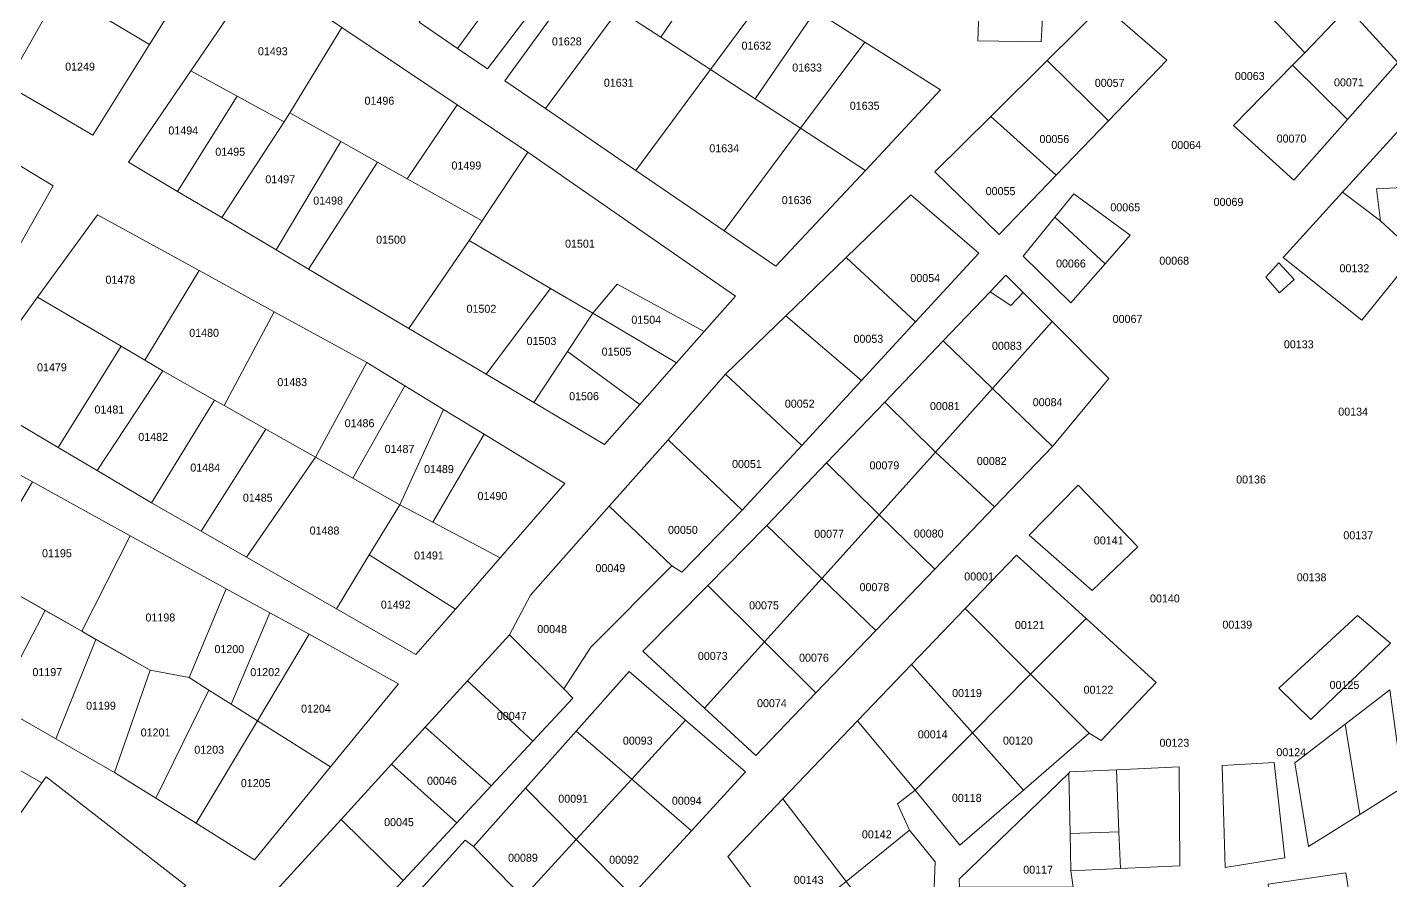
# Model space of a CAD drawing. Header units: metres. Extents: x 245225 to 248406, y 1633796 to 1637634.
# Drawn here: x 246907.2 to 247162.7, y 1636046.3 to 1636206.3 of the extents above; entities that cross this region are included whole.
import ezdxf
from ezdxf.enums import TextEntityAlignment as Align

# ---------------------------------------------------------------- set-up
doc = ezdxf.new("R2010")
doc.units = ezdxf.units.M
doc.header["$MEASUREMENT"] = 0
doc.layers.add('historique_numero_parcelle', color=7, linetype='Continuous')
doc.layers.add('LIMITES_PARCELLES', color=7, linetype='Continuous', lineweight=0, true_color=0xffffff)
doc.styles.add('Style-FANCY', font='FANCY.shx')

msp = doc.modelspace()

# ---------------------------------------------------------------- linework, layer by layer
at = {"layer": 'limites_parcelles', "flags": 128}
for points in [[(246930.103, 1636203.064), (246920.088, 1636209.029), (246913.23, 1636213.114), (246923.472, 1636231.23), (246940.912, 1636220.346), (246930.103, 1636203.064)], [(247097.731, 1636212.629), (247097.233, 1636203.548), (247085.348, 1636203.739), (247085.732, 1636214.125), (247086.301, 1636229.562), (247099.151, 1636227.468), (247097.731, 1636212.629)], [(246913.23, 1636213.114), (246903.285, 1636195.523), (246894.742, 1636200.502), (246895.007, 1636201.56), (246884.688, 1636207.249), (246897.009, 1636225.086), (246906.534, 1636219.212), (246905.542, 1636217.693), (246913.23, 1636213.114)], [(247157.986, 1636213.356), (247154.682, 1636209.913), (247146.626, 1636201.521), (247136.942, 1636211.84), (247147.393, 1636223.016), (247157.986, 1636213.356)], [(246966.155, 1636206.271), (246956.384, 1636190.237), (246955.325, 1636188.544), (246937.833, 1636198.146), (246950.506, 1636216.769), (246966.155, 1636206.271)], [(246930.103, 1636203.064), (246919.481, 1636186.082), (246910.866, 1636191.104), (246903.285, 1636195.523), (246913.23, 1636213.114), (246920.088, 1636209.029), (246930.103, 1636203.064)], [(247025.915, 1636204.414), (247035.234, 1636198.354), (247021.283, 1636179.44), (247004.299, 1636191.069), (247017.977, 1636209.577), (247025.915, 1636204.414)], [(247154.642, 1636189.02), (247144.359, 1636199.2), (247146.626, 1636201.521), (247154.682, 1636209.913), (247164.089, 1636199.695), (247154.642, 1636189.02)], [(246987.77, 1636191.77), (246978.426, 1636177.871), (246972.819, 1636181.017), (246965.933, 1636184.88), (246956.384, 1636190.237), (246966.155, 1636206.271), (246987.77, 1636191.77)], [(247043.644, 1636192.885), (247052.145, 1636187.357), (247037.81, 1636168.124), (247021.283, 1636179.44), (247035.234, 1636198.354), (247043.644, 1636192.885)], [(247171.059, 1636176.591), (247160.094, 1636176.018), (247160.835, 1636169.986), (247153.703, 1636175.377), (247170.862, 1636194.271), (247171.059, 1636176.591)], [(246965.933, 1636184.88), (246953.861, 1636164.57), (246943.678, 1636170.61), (246955.325, 1636188.544), (246956.384, 1636190.237), (246965.933, 1636184.88)], [(247034.079, 1636149.276), (247017.755, 1636158.17), (247013.172, 1636152.678), (247005.249, 1636157.35), (246990.039, 1636166.319), (246992.465, 1636169.994), (247000.988, 1636182.903), (247039.935, 1636155.915), (247034.079, 1636149.276)], [(246978.426, 1636177.871), (246992.465, 1636169.994), (246990.039, 1636166.319), (246978.68, 1636149.849), (246959.916, 1636160.978), (246972.819, 1636181.017), (246978.426, 1636177.871)], [(247189.142, 1636174.822), (247187.478, 1636155.959), (247184.938, 1636150.985), (247167.475, 1636163.897), (247160.835, 1636169.986), (247160.094, 1636176.018), (247171.059, 1636176.591), (247186.835, 1636177.416), (247189.383, 1636177.549), (247189.142, 1636174.822)], [(247160.835, 1636169.986), (247167.475, 1636163.897), (247157.315, 1636151.409), (247142.604, 1636163.156), (247153.703, 1636175.377), (247160.835, 1636169.986)], [(246939.385, 1636160.696), (246929.232, 1636143.876), (246924.791, 1636146.488), (246909.127, 1636155.696), (246920.343, 1636171.155), (246939.385, 1636160.696)], [(246953.491, 1636152.948), (246944.096, 1636135.396), (246942.296, 1636136.414), (246932.598, 1636141.898), (246929.232, 1636143.876), (246939.385, 1636160.696), (246953.491, 1636152.948)], [(247013.172, 1636152.678), (247008.437, 1636145.499), (247002.132, 1636135.939), (246993.189, 1636141.243), (247005.249, 1636157.35), (247013.172, 1636152.678)], [(247093.879, 1636156.564), (247099.272, 1636151.14), (247088.098, 1636138.595), (247078.852, 1636147.501), (247087.643, 1636156.704), (247091.543, 1636154.15), (247093.879, 1636156.564)], [(246970.826, 1636143.427), (246961.226, 1636125.709), (246951.93, 1636130.966), (246944.096, 1636135.396), (246953.491, 1636152.948), (246970.826, 1636143.427)], [(247099.38, 1636127.728), (247088.098, 1636138.595), (247099.272, 1636151.14), (247109.891, 1636140.463), (247099.413, 1636127.763), (247099.38, 1636127.728)], [(246929.232, 1636143.876), (246932.598, 1636141.898), (246920.313, 1636123.213), (246912.989, 1636127.549), (246924.791, 1636146.488), (246929.232, 1636143.876)], [(246944.096, 1636135.396), (246951.93, 1636130.966), (246939.799, 1636111.837), (246930.503, 1636117.18), (246942.296, 1636136.414), (246944.096, 1636135.396)], [(247027.976, 1636105.327), (247016.288, 1636116.52), (247027.314, 1636128.985), (247041.205, 1636115.804), (247029.885, 1636104.174), (247027.976, 1636105.327)], [(246968.191, 1636121.771), (246977.048, 1636116.763), (246971.305, 1636107.381), (246965.123, 1636097.281), (246948.272, 1636106.967), (246961.226, 1636125.709), (246968.191, 1636121.771)], [(246983.182, 1636113.512), (246995.812, 1636106.821), (246987.426, 1636097.195), (246971.305, 1636107.381), (246977.048, 1636116.763), (246983.182, 1636113.512)], [(247012.841, 1636090.087), (247007.738, 1636082.278), (246997.601, 1636092.415), (247001.517, 1636099.823), (247016.288, 1636116.52), (247027.976, 1636105.327), (247012.841, 1636090.087)], [(246944.503, 1636101.052), (246937.519, 1636084.391), (246930.216, 1636085.787), (246917.391, 1636093.086), (246926.505, 1636110.978), (246944.503, 1636101.052)], [(247056.104, 1636102.992), (247045.371, 1636091.104), (247034.748, 1636101.684), (247045.544, 1636112.629), (247045.798, 1636112.895), (247056.104, 1636102.992)], [(246952.663, 1636096.551), (246945.381, 1636079.425), (246941.25, 1636082.035), (246937.519, 1636084.391), (246944.503, 1636101.052), (246952.663, 1636096.551)], [(246920.068, 1636091.562), (246912.524, 1636072.936), (246901.299, 1636079.354), (246910.555, 1636096.976), (246917.391, 1636093.086), (246920.068, 1636091.562)], [(247106.237, 1636073.958), (247095.246, 1636085.014), (247105.658, 1636095.468), (247118.805, 1636083.483), (247108.486, 1636072.569), (247106.237, 1636073.958)], [(247007.738, 1636082.278), (247009.455, 1636080.562), (247001.921, 1636072.461), (246989.715, 1636083.778), (246997.601, 1636092.415), (247007.738, 1636082.278)], [(246941.25, 1636082.035), (246931.271, 1636061.805), (246923.549, 1636066.631), (246930.216, 1636085.787), (246937.519, 1636084.391), (246941.25, 1636082.035)], [(246945.381, 1636079.425), (246950.323, 1636076.304), (246938.84, 1636057.075), (246931.271, 1636061.805), (246941.25, 1636082.035), (246945.381, 1636079.425)], [(247073.627, 1636063.309), (247070.32, 1636060.729), (247072.569, 1636055.768), (247060.698, 1636046.189), (247048.825, 1636061.648), (247062.825, 1636076.265), (247073.627, 1636063.309)], [(246909.932, 1636064.647), (246898.451, 1636048.329), (246888.507, 1636054.561), (246881.878, 1636058.715), (246891.861, 1636074.922), (246909.932, 1636064.647)], [(247112.079, 1636048.609), (247111.806, 1636055.463), (247111.342, 1636067.104), (247123.12, 1636067.65), (247123.226, 1636049.129), (247112.079, 1636048.609)], [(246887.884, 1636033.308), (246898.451, 1636048.329), (246909.932, 1636064.647), (246910.725, 1636065.758), (246936.919, 1636045.438), (246906.28, 1636023.531), (246887.884, 1636033.308)], [(247102.643, 1636055.158), (247102.8, 1636048.177), (247103.223, 1636045.107), (247081.912, 1636045.172), (247081.845, 1636046.589), (247102.387, 1636066.502), (247102.643, 1636055.158)], [(247111.806, 1636055.463), (247102.643, 1636055.158), (247102.387, 1636066.502), (247102.588, 1636066.697), (247111.342, 1636067.104), (247111.806, 1636055.463)], [(247076.406, 1636025.738), (247070.955, 1636032.834), (247060.698, 1636046.189), (247072.569, 1636055.768), (247077.332, 1636049.881), (247076.406, 1636025.738)], [(246990.828, 1636052.727), (247000.163, 1636043.188), (246987.684, 1636031.096), (246978.975, 1636039.604), (246977.387, 1636040.768), (246989.241, 1636053.892), (246990.828, 1636052.727)], [(247020.499, 1636043.554), (247010.513, 1636032.725), (247010.459, 1636032.665), (247000.163, 1636043.188), (247010.1, 1636054.044), (247020.499, 1636043.554)]]:
    msp.add_lwpolyline(points, close=True, dxfattribs=at)
at = {"layer": 'limites_parcelles'}
for points in [[(247017.977, 1636209.577), (247029.109, 1636225.924), (247037.046, 1636220.797), (247025.915, 1636204.414)], [(247001.124, 1636220.536), (246987.833, 1636202.343), (246980.637, 1636207.27), (246993.733, 1636225.342)], [(247047.03, 1636214.348), (247035.234, 1636198.354), (247025.915, 1636204.414), (247037.046, 1636220.797)], [(247007.18, 1636216.598), (246993.435, 1636198.507), (246987.833, 1636202.343), (247001.124, 1636220.536)], [(247017.977, 1636209.577), (247004.299, 1636191.069), (246996.694, 1636196.276), (247010.094, 1636214.703)], [(247054.953, 1636209.354), (247043.644, 1636192.885), (247035.234, 1636198.354), (247047.03, 1636214.348)], [(247109.84, 1636188.735), (247098.36, 1636200.047), (247108.844, 1636210.433), (247120.803, 1636200.14)], [(247064.197, 1636203.527), (247052.145, 1636187.357), (247043.644, 1636192.885), (247054.953, 1636209.354)], [(247064.28, 1636179.465), (247052.145, 1636187.357), (247064.197, 1636203.527), (247078.383, 1636194.584)], [(246946.539, 1636193.367), (246935.372, 1636175.536), (246926.164, 1636180.998), (246937.833, 1636198.146)], [(247109.84, 1636188.735), (247100.047, 1636178.546), (247087.772, 1636189.558), (247098.36, 1636200.047)], [(247154.642, 1636189.02), (247144.562, 1636177.629), (247133.291, 1636187.868), (247144.359, 1636199.2)], [(246935.372, 1636175.536), (246946.539, 1636193.367), (246955.325, 1636188.544), (246943.678, 1636170.61)], [(247000.988, 1636182.903), (246992.465, 1636169.994), (246978.426, 1636177.871), (246987.77, 1636191.77)], [(247100.047, 1636178.546), (247089.37, 1636167.438), (247077.322, 1636179.206), (247087.772, 1636189.558)], [(246972.819, 1636181.017), (246959.916, 1636160.978), (246953.861, 1636164.57), (246965.933, 1636184.88)], [(247064.28, 1636179.465), (247047.506, 1636161.485), (247037.81, 1636168.124), (247052.145, 1636187.357)], [(246897.355, 1636170.483), (246902.371, 1636182.463), (246912.039, 1636176.595), (246905.531, 1636165.085)], [(247073.696, 1636151.095), (247060.685, 1636163.145), (247072.827, 1636174.899), (247085.527, 1636163.945)], [(247109.203, 1636161.98), (247099.798, 1636170.697), (247103.367, 1636175.069), (247113.884, 1636167.33)], [(247109.203, 1636161.98), (247102.771, 1636154.63), (247093.842, 1636163.401), (247099.798, 1636170.697)], [(247005.249, 1636157.35), (246993.189, 1636141.243), (246978.68, 1636149.849), (246990.039, 1636166.319)], [(247073.696, 1636151.095), (247063.541, 1636140.066), (247049.353, 1636152.175), (247060.685, 1636163.145)], [(247144.635, 1636159.045), (247141.884, 1636156.505), (247139.337, 1636159.437), (247141.778, 1636162.114)], [(247093.879, 1636156.564), (247091.543, 1636154.15), (247087.643, 1636156.704), (247090.629, 1636159.831)], [(247034.079, 1636149.276), (247028.899, 1636143.405), (247013.172, 1636152.678), (247017.755, 1636158.17)], [(246924.791, 1636146.488), (246912.989, 1636127.549), (246896.001, 1636137.606), (246909.127, 1636155.696)], [(247028.899, 1636143.405), (247021.991, 1636135.574), (247008.437, 1636145.499), (247013.172, 1636152.678)], [(247063.541, 1636140.066), (247052.348, 1636127.909), (247038.061, 1636141.244), (247049.353, 1636152.175)], [(247088.098, 1636138.595), (247077.431, 1636126.618), (247067.908, 1636136.044), (247078.852, 1636147.501)], [(247021.991, 1636135.574), (247015.381, 1636128.081), (247002.132, 1636135.939), (247008.437, 1636145.499)], [(246942.296, 1636136.414), (246930.503, 1636117.18), (246920.313, 1636123.213), (246932.598, 1636141.898)], [(246977.934, 1636139.093), (246968.191, 1636121.771), (246961.226, 1636125.709), (246970.826, 1636143.427)], [(246985.178, 1636134.676), (246977.048, 1636116.763), (246968.191, 1636121.771), (246977.934, 1636139.093)], [(247052.348, 1636127.909), (247041.205, 1636115.804), (247027.314, 1636128.985), (247038.061, 1636141.244)], [(247099.38, 1636127.728), (247088.479, 1636116.372), (247077.431, 1636126.618), (247088.098, 1636138.595)], [(246977.048, 1636116.763), (246985.178, 1636134.676), (246992.852, 1636129.997), (246983.182, 1636113.512)], [(247077.431, 1636126.618), (247066.882, 1636114.932), (247057.009, 1636124.633), (247067.908, 1636136.044)], [(246908.202, 1636121.073), (246898.043, 1636104.096), (246880.687, 1636114.792), (246891.587, 1636130.237)], [(246961.226, 1636125.709), (246948.272, 1636106.967), (246939.799, 1636111.837), (246951.93, 1636130.966)], [(246995.812, 1636106.821), (246983.182, 1636113.512), (246992.852, 1636129.997), (247007.973, 1636120.778)], [(247088.479, 1636116.372), (247077.285, 1636104.71), (247066.882, 1636114.932), (247077.431, 1636126.618)], [(247066.882, 1636114.932), (247056.104, 1636102.992), (247045.798, 1636112.895), (247057.009, 1636124.633)], [(246926.505, 1636110.978), (246917.391, 1636093.086), (246898.043, 1636104.096), (246908.202, 1636121.073)], [(247115.339, 1636108.897), (247106.767, 1636100.694), (247094.966, 1636111.119), (247104.174, 1636120.485)], [(247077.285, 1636104.71), (247066.265, 1636093.229), (247056.104, 1636102.992), (247066.882, 1636114.932)], [(246987.426, 1636097.195), (246980.033, 1636088.711), (246965.123, 1636097.281), (246971.305, 1636107.381)], [(247105.658, 1636095.468), (247095.246, 1636085.014), (247083.003, 1636097.331), (247092.611, 1636107.362)], [(246910.555, 1636096.976), (246901.299, 1636079.354), (246886.719, 1636087.692), (246898.043, 1636104.096)], [(247045.371, 1636091.104), (247034.135, 1636078.656), (247022.578, 1636089.346), (247034.748, 1636101.684)], [(247066.265, 1636093.229), (247055.011, 1636081.504), (247045.371, 1636091.104), (247056.104, 1636102.992)], [(246945.381, 1636079.425), (246952.663, 1636096.551), (246959.999, 1636092.505), (246950.323, 1636076.304)], [(247095.246, 1636085.014), (247084.332, 1636074.056), (247072.942, 1636086.827), (247083.003, 1636097.331)], [(247162.726, 1636090.814), (247147.803, 1636076.527), (247141.771, 1636082.401), (247156.535, 1636096.053)], [(246912.524, 1636072.936), (246920.068, 1636091.562), (246930.216, 1636085.787), (246923.549, 1636066.631)], [(246964.032, 1636067.646), (246950.323, 1636076.304), (246959.999, 1636092.505), (246976.783, 1636083.247)], [(247055.011, 1636081.504), (247043.745, 1636069.767), (247034.135, 1636078.656), (247045.371, 1636091.104)], [(247030.584, 1636076.423), (247020.476, 1636065.381), (247010.091, 1636074.363), (247020.038, 1636085.536)], [(247084.332, 1636074.056), (247073.627, 1636063.309), (247062.825, 1636076.265), (247072.942, 1636086.827)], [(247001.921, 1636072.461), (246994.154, 1636064.111), (246981.799, 1636075.108), (246989.715, 1636083.778)], [(247106.237, 1636073.958), (247093.913, 1636063.313), (247084.332, 1636074.056), (247095.246, 1636085.014)], [(247156.949, 1636058.728), (247154.229, 1636075.681), (247162.567, 1636082.083), (247165.107, 1636063.827)], [(246964.032, 1636067.646), (246949.796, 1636050.227), (246938.84, 1636057.075), (246950.323, 1636076.304)], [(246994.154, 1636064.111), (246987.711, 1636057.185), (246975.47, 1636068.176), (246981.799, 1636075.108)], [(247031.686, 1636055.686), (247020.476, 1636065.381), (247030.584, 1636076.423), (247041.84, 1636066.697)], [(247156.949, 1636058.728), (247147.327, 1636052.714), (247144.787, 1636068.431), (247154.229, 1636075.681)], [(247020.476, 1636065.381), (247010.1, 1636054.044), (247000.565, 1636063.664), (247010.091, 1636074.363)], [(247093.913, 1636063.313), (247081.962, 1636052.99), (247073.627, 1636063.309), (247084.332, 1636074.056)], [(246987.711, 1636057.185), (246977.651, 1636046.369), (246966.013, 1636057.818), (246975.47, 1636068.176)], [(247131.176, 1636067.941), (247140.912, 1636068.47), (247142.923, 1636050.584), (247131.705, 1636048.785)], [(247031.686, 1636055.686), (247020.499, 1636043.554), (247010.1, 1636054.044), (247020.476, 1636065.381)], [(247010.1, 1636054.044), (247000.163, 1636043.188), (246990.828, 1636052.727), (247000.565, 1636063.664)], [(247060.698, 1636046.189), (247048.998, 1636036.748), (247038.504, 1636050.873), (247048.825, 1636061.648)], [(246977.651, 1636046.369), (246964.37, 1636032.09), (246953.151, 1636043.732), (246966.013, 1636057.818)], [(247102.643, 1636055.158), (247111.806, 1636055.463), (247112.079, 1636048.609), (247102.8, 1636048.177)], [(247155.596, 1636039.946), (247140.623, 1636037.56), (247139.769, 1636045.669), (247154.352, 1636047.771)]]:
    msp.add_3dface(points, dxfattribs=at)

# ---------------------------------------------------------------- texts
at = {"layer": 'historique_numero_parcelle', "style": 'Style-FANCY'}
for s, p in [('01628', (247008.319487, 1636203.644762)), ('01632', (247043.860778, 1636202.852748)), ('01493', (246953.216683, 1636201.799192)), ('01249', (246917.084383, 1636198.919339)), ('01633', (247053.358976, 1636198.746006)), ('00063', (247136.32467, 1636197.16318)), ('01631', (247018.052208, 1636195.90062)), ('00057', (247110.072079, 1636195.880015)), ('00071', (247154.907414, 1636195.968456)), ('01496', (246973.195147, 1636192.526021)), ('01635', (247064.147054, 1636191.588541)), ('01494', (246936.433601, 1636186.952585)), ('00056', (247099.701186, 1636185.345655)), ('00064', (247124.415419, 1636184.232758)), ('00070', (247144.153316, 1636185.434981)), ('01495', (246945.228229, 1636182.963179)), ('01634', (247037.8218, 1636183.609727)), ('01499', (246989.494524, 1636180.381798)), ('01497', (246954.609166, 1636177.800417)), ('01636', (247051.394843, 1636173.900215)), ('00055', (247089.619469, 1636175.578505)), ('01498', (246963.579686, 1636173.81101)), ('00065', (247112.988054, 1636172.549022)), ('00069', (247132.342304, 1636173.560162)), ('01500', (246975.364488, 1636166.477542)), ('01501', (247010.781189, 1636165.729528)), ('00066', (247102.808763, 1636162.01422)), ('00068', (247122.161905, 1636162.54544)), ('00132', (247155.936902, 1636161.122167)), ('01478', (246924.636889, 1636158.976321)), ('00054', (247075.499036, 1636159.293727)), ('01502', (246992.31247, 1636153.526637)), ('01504', (247023.21093, 1636151.473266)), ('00067', (247113.418743, 1636151.623383)), ('01480', (246940.335301, 1636149.017471)), ('01503', (247003.569594, 1636147.483859)), ('00053', (247064.838745, 1636147.896174)), ('00083', (247090.797949, 1636146.588432)), ('00133', (247145.50952, 1636146.868534)), ('01505', (247017.640999, 1636145.489156)), ('01479', (246911.81139, 1636142.549352)), ('01483', (246956.854544, 1636139.777301)), ('01506', (247011.54339, 1636137.143669)), ('00052', (247051.973257, 1636135.735836)), ('00084', (247098.437653, 1636136.012485)), ('01481', (246922.58481, 1636134.643873)), ('00081', (247079.179869, 1636135.289075)), ('00134', (247155.707193, 1636134.247007)), ('01486', (246969.474836, 1636132.077159)), ('01482', (246930.793129, 1636129.510445)), ('01487', (246976.964927, 1636127.251737)), ('01484', (246940.540509, 1636123.761006)), ('01489', (246984.352415, 1636123.478668)), ('00051', (247042.079596, 1636124.432497)), ('00079', (247067.849635, 1636124.181023)), ('00082', (247087.96985, 1636124.998426)), ('00136', (247136.565406, 1636121.525254)), ('01485', (246950.390492, 1636118.114236)), ('01490', (246994.378291, 1636118.433241)), ('01488', (246962.90818, 1636111.954122)), ('00050', (247030.075873, 1636112.078201)), ('00077', (247057.473422, 1636111.343045)), ('00080', (247076.154849, 1636111.395893)), ('00141', (247109.887376, 1636110.102126)), ('00137', (247156.659579, 1636111.064525)), ('01195', (246912.747197, 1636107.69705)), ('01491', (246982.476228, 1636107.28637)), ('00049', (247016.473988, 1636104.919228)), ('00001', (247085.598461, 1636103.350542)), ('00138', (247147.923454, 1636103.189963)), ('00078', (247065.976666, 1636101.341012)), ('01492', (246976.257693, 1636098.071867)), ('00075', (247045.27566, 1636097.933366)), ('00140', (247120.419244, 1636099.222119)), ('01198', (246932.139352, 1636095.659162)), ('00048', (247005.564439, 1636093.477698)), ('00121', (247095.09218, 1636094.241409)), ('00139', (247133.987795, 1636094.31957)), ('01200', (246945.067456, 1636089.730053)), ('00073', (247035.673613, 1636088.453062)), ('00076', (247054.641556, 1636088.121309)), ('01197', (246910.951627, 1636085.417974)), ('01202', (246951.787494, 1636085.412735)), ('00122', (247107.973446, 1636082.117605)), ('00125', (247154.080029, 1636083.01898)), ('00074', (247046.766145, 1636079.596864)), ('00119', (247083.327074, 1636081.502623)), ('01199', (246921.006819, 1636079.129525)), ('01204', (246961.30035, 1636078.569562)), ('00047', (246997.997647, 1636077.213874)), ('01201', (246931.241567, 1636074.098765)), ('00093', (247021.610253, 1636072.574586)), ('00014', (247076.898958, 1636073.753715)), ('00120', (247092.862672, 1636072.578032)), ('00123', (247122.200968, 1636072.174342)), ('01203', (246941.292571, 1636070.86942)), ('00124', (247144.10203, 1636070.411125)), ('01205', (246950.013911, 1636064.606638)), ('00046', (246984.907415, 1636065.049334)), ('00091', (247009.51411, 1636061.684268)), ('00118', (247083.281694, 1636061.849879)), ('00094', (247030.805117, 1636061.29916)), ('00045', (246976.866229, 1636057.293858)), ('00142', (247066.41383, 1636055.008679)), ('00089', (247000.100008, 1636050.619784)), ('00092', (247019.04389, 1636050.240095)), ('00143', (247053.65251, 1636046.471519)), ('00117', (247096.662813, 1636048.381136))]:
    msp.add_text(s, height=1.499994, dxfattribs=at).set_placement(p, align=Align.MIDDLE_CENTER)

doc.saveas('drawing.dxf')
